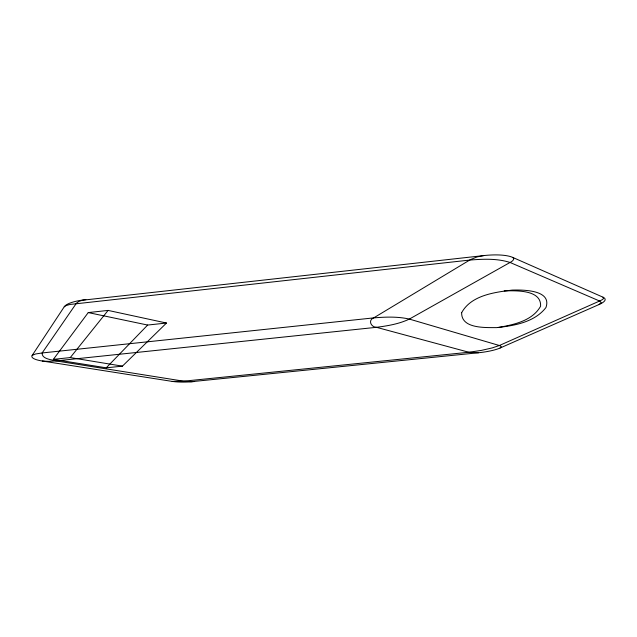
<?xml version="1.0" encoding="UTF-8"?>
<svg xmlns="http://www.w3.org/2000/svg" width="637" height="637" viewBox="0 0 637 637"><rect width="100%" height="100%" fill="white"/><g stroke="black" fill="none" stroke-linecap="round" stroke-linejoin="round"><path stroke-width="0.96" d="M194.611 381.515A24.047 4.945 -3.1 0 1 171.91 381.356L42.289 361.012A27.885 6.251 -1.4 0 1 32.161 355.43L64.241 306.787L66.16 305.537L69.974 304.462L469.652 260.071C483.069 259.012 497.083 258.303 510.054 262.468L599.584 301.022L601.28 302.631L599.138 304.486L500.069 348.025A24.867 5.207 -6.4 0 1 478.586 352.747L191.267 381.706L183.631 381.189L56.072 360.9C51.605 359.618 41.692 359.117 42.138 352.962L76.448 303.196L78.924 301.405L82.348 300.234L483.77 255.588A33.506 9.412 -7.3 0 1 512.602 257.364L602.936 297.161C605.19 298.777 600.779 300.409 599.584 301.022L499.368 345.501L492.178 347.921L481.381 350.398L468.832 352.253L183.631 381.189L172.205 381.396M53.357 359.356L88.248 312.584L108.107 310.41L166.496 323.031L122.423 366.148L106.252 367.82L53.357 359.356L70.269 357.58L122.423 366.148M70.269 357.58L108.107 310.41M32.161 355.43L35.433 354.013L42.138 352.962L373.696 317.887C385.528 316.915 397.679 316.438 409.336 319.081L499.766 345.628L501.423 346.823L500.069 348.025M106.252 367.82L147.649 325.053L166.496 323.031M497.847 327.545C513.35 324.798 532.293 321.064 540.59 306.246C541.554 289.437 515.58 290.679 504.217 290.894M483.77 255.588L477.081 256.918L470.353 259.665L373.696 317.887C367.668 320.26 371.1 327.187 376.467 327.314L469.27 352.365L478.586 352.747M42.289 361.012L48.611 361.362L56.072 360.9L376.467 327.314C387.654 325.873 399.08 323.97 409.336 319.081L510.054 262.468C511.758 261.735 515.771 258.853 512.602 257.364M88.248 312.584L147.649 325.053M64.241 306.787A32.447 8.655 -1.3 0 1 85.86 299.645M602.936 297.161A29.206 6.808 -7.9 0 1 599.138 304.486M461.65 312.687C461.22 328.939 485.633 327.514 496.621 327.625C514.107 325.762 534.578 322.29 545.965 307.528C552.191 289.739 522.794 289.779 512.259 290.09C494.4 292.264 471.149 295.321 461.65 312.687"/></g></svg>
